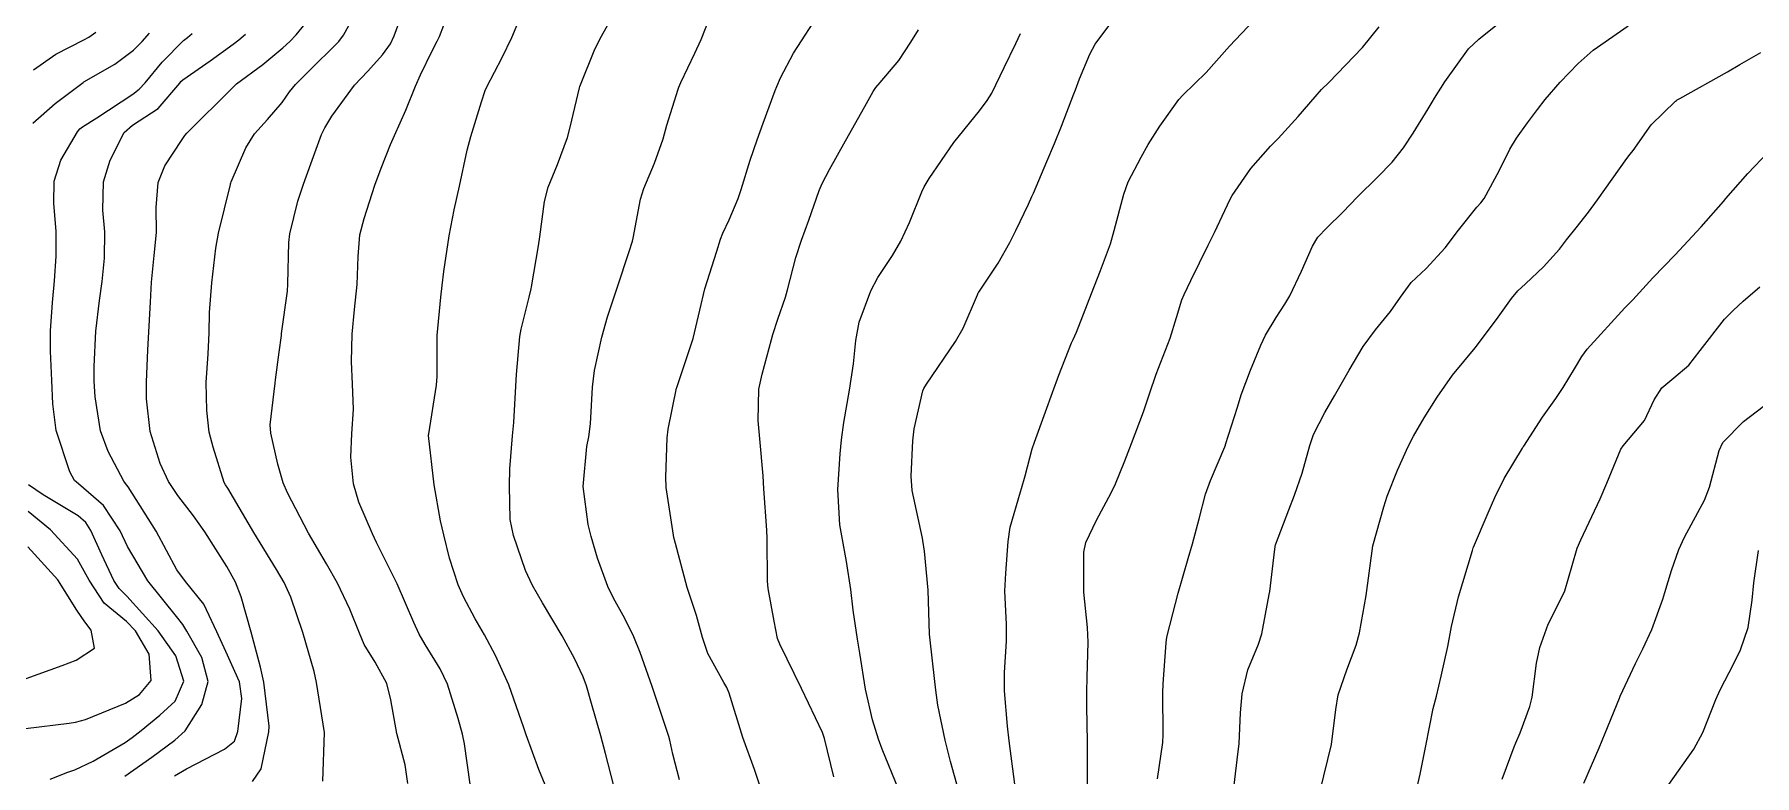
# Model space of a CAD drawing. Header units: metres. Extents: x 307586 to 320046, y 7427249 to 7434250.
# Drawn here: x 319358 to 319427.1, y 7429415.7 to 7429445.5 of the extents above; entities that cross this region are included whole.
import ezdxf

# ---------------------------------------------------------------- set-up
doc = ezdxf.new("R2010")
doc.units = ezdxf.units.M
doc.header["$MEASUREMENT"] = 0
for name, color, linetype in [('Curvas de Nivel 1m', 11, 'Continuous'), ('Curvas de Nivel 5m', 15, 'Continuous'), ('Vias Primárias', 230, 'Continuous')]:
    doc.layers.add(name, color=color, linetype=linetype)

msp = doc.modelspace()

# ---------------------------------------------------------------- linework, layer by layer
at = {"layer": 'Curvas de Nivel 1m', "flags": 128}
for points, elevation in [([(319381.26, 7429415.315), (319380.929, 7429416.614), (319380.735, 7429417.324), (319380.366, 7429418.626), (319380.163, 7429419.333), (319380.03, 7429419.688), (319379.684, 7429420.434), (319379.188, 7429421.345), (319378.396, 7429422.663), (319377.991, 7429423.357), (319377.722, 7429423.958), (319377.239, 7429425.365), (319377.106, 7429426.01), (319377.071, 7429427.367), (319377.092, 7429428.048), (319377.196, 7429429.366), (319377.252, 7429429.912), (319377.334, 7429431.365), (319377.354, 7429431.828), (319377.494, 7429433.363), (319377.543, 7429433.658), (319377.857, 7429434.941), (319377.946, 7429435.275), (319377.963, 7429435.359), (319378.24, 7429436.996), (319378.296, 7429437.356), (319378.476, 7429438.782), (319378.624, 7429439.353), (319379, 7429440.271), (319379.397, 7429441.345), (319379.512, 7429441.769), (319379.886, 7429443.341), (319379.902, 7429443.393), (319379.956, 7429443.537), (319380.476, 7429444.832), (319380.717, 7429445.329), (319381.608, 7429446.924)], 817), ([(319395.101, 7429415.148), (319394.774, 7429416.293), (319394.564, 7429417.156), (319394.269, 7429418.556), (319394.186, 7429419.162), (319394.143, 7429419.628), (319393.958, 7429421.166), (319393.942, 7429421.413), (319393.882, 7429423.167), (319393.736, 7429424.733), (319393.675, 7429425.171), (319393.655, 7429425.26), (319393.239, 7429427.175), (319393.199, 7429427.749), (319393.262, 7429429.175), (319393.323, 7429429.649), (319393.675, 7429431.171), (319393.712, 7429431.273), (319393.816, 7429431.439), (319394.987, 7429433.153), (319395.291, 7429433.698), (319395.861, 7429435.033), (319395.895, 7429435.107), (319395.912, 7429435.14), (319396.697, 7429436.309), (319397.161, 7429437.127), (319397.4, 7429437.615), (319397.906, 7429438.668), (319398.05, 7429438.98), (319398.108, 7429439.118), (319398.653, 7429440.385), (319398.954, 7429441.11), (319399.239, 7429441.808), (319399.737, 7429443.102), (319399.797, 7429443.26), (319399.962, 7429443.702), (319400.373, 7429444.698), (319400.594, 7429445.091), (319402.002, 7429447.009)], 822), ([(319366.749, 7429415.489), (319367.109, 7429416.004), (319367.416, 7429417.482), (319367.418, 7429417.71), (319367.213, 7429419.484), (319367.075, 7429420.083), (319366.695, 7429421.49), (319366.294, 7429422.907), (319366.066, 7429423.496), (319365.722, 7429424.118), (319364.836, 7429425.514), (319364.389, 7429426.16), (319363.757, 7429426.978), (319363.388, 7429427.534), (319363.042, 7429428.266), (319362.648, 7429429.541), (319362.493, 7429430.852), (319362.501, 7429431.543), (319362.552, 7429432.816), (319362.59, 7429433.542), (319362.659, 7429434.734), (319362.698, 7429435.542), (319362.809, 7429436.605), (319362.899, 7429437.54), (319362.892, 7429438.541), (319362.969, 7429439.539), (319363.237, 7429440.213), (319363.929, 7429441.265), (319364.035, 7429441.425), (319364.116, 7429441.527), (319365.951, 7429443.345), (319366.029, 7429443.422), (319366.118, 7429443.498), (319367.166, 7429444.287), (319367.975, 7429444.953), (319368.251, 7429445.205), (319368.513, 7429445.475), (319369.172, 7429446.287)], 812), ([(319369.575, 7429415.509), (319369.643, 7429417.46), (319369.326, 7429419.463), (319369.231, 7429419.903), (319368.773, 7429421.469), (319368.291, 7429422.89), (319368.03, 7429423.477), (319367.721, 7429424.008), (319366.811, 7429425.489), (319365.761, 7429427.265), (319365.67, 7429427.409), (319365.622, 7429427.502), (319365.181, 7429428.913), (319365.021, 7429429.511), (319364.917, 7429430.393), (319364.9, 7429431.514), (319364.974, 7429432.662), (319365.016, 7429433.512), (319365.03, 7429434.328), (319365.116, 7429435.511), (319365.277, 7429436.909), (319365.394, 7429437.507), (319365.866, 7429439.464), (319365.875, 7429439.5), (319365.883, 7429439.52), (319365.904, 7429439.572), (319366.483, 7429440.938), (319366.831, 7429441.491), (319367.353, 7429442.072), (319367.946, 7429442.759), (319368.246, 7429443.181), (319368.487, 7429443.475), (319369.215, 7429444.217), (319369.975, 7429444.961), (319370.227, 7429445.209), (319370.415, 7429445.454), (319370.899, 7429446.354)], 813), ([(319372.996, 7429415.416), (319372.887, 7429416.161), (319372.55, 7429417.421), (319372.314, 7429418.772), (319372.142, 7429419.425), (319371.681, 7429420.282), (319371.243, 7429420.994), (319371.047, 7429421.44), (319370.668, 7429422.411), (319370.166, 7429423.453), (319369.724, 7429424.227), (319369.005, 7429425.467), (319368.154, 7429427.081), (319367.988, 7429427.478), (319367.77, 7429428.234), (319367.486, 7429429.483), (319367.463, 7429429.808), (319367.66, 7429431.482), (319367.678, 7429431.617), (319367.825, 7429432.724), (319367.913, 7429433.399), (319367.922, 7429433.479), (319368.156, 7429435.18), (319368.18, 7429435.477), (319368.217, 7429437.139), (319368.251, 7429437.476), (319368.577, 7429438.799), (319368.805, 7429439.471), (319369.103, 7429440.287), (319369.528, 7429441.464), (319369.662, 7429441.737), (319369.94, 7429442.206), (319370.844, 7429443.447), (319371.386, 7429444.014), (319371.971, 7429444.662), (319372.292, 7429445.113), (319372.445, 7429445.425), (319372.859, 7429446.557)], 814), ([(319383.903, 7429415.563), (319383.636, 7429416.586), (319383.506, 7429417.156), (319383.474, 7429417.292), (319383.395, 7429417.544), (319382.802, 7429419.299), (319382.323, 7429420.668), (319382.07, 7429421.306), (319381.7, 7429422.041), (319381.247, 7429422.855), (319381.018, 7429423.32), (319380.604, 7429424.453), (319380.351, 7429425.331), (319380.227, 7429425.813), (319380.031, 7429427.336), (319380.185, 7429428.936), (319380.257, 7429429.333), (319380.321, 7429429.855), (319380.412, 7429431.331), (319380.489, 7429431.999), (319380.775, 7429433.326), (319381.013, 7429434.155), (319381.396, 7429435.317), (319381.878, 7429436.775), (319382.009, 7429437.181), (319382.041, 7429437.308), (319382.334, 7429438.879), (319382.465, 7429439.304), (319382.9, 7429440.323), (319383.238, 7429441.297), (319383.392, 7429441.842), (319383.841, 7429443.291), (319383.871, 7429443.374), (319383.957, 7429443.558), (319384.521, 7429444.736), (319384.774, 7429445.278), (319385.264, 7429446.539)], 818), ([(319357.936, 7429441.921), (319358.825, 7429442.711), (319359.953, 7429443.561), (319359.986, 7429443.58), (319361.229, 7429444.296), (319361.972, 7429444.853), (319362.32, 7429445.204), (319362.625, 7429445.544)], 809), ([(319357.96, 7429444.062), (319358.861, 7429444.7), (319359.978, 7429445.27), (319360.18, 7429445.377), (319360.469, 7429445.573)], 808), ([(319363.625, 7429415.722), (319364.108, 7429416.003), (319365.636, 7429416.784), (319366.026, 7429417.11), (319366.166, 7429417.495), (319366.332, 7429418.818), (319366.233, 7429419.494), (319365.681, 7429420.716), (319365.318, 7429421.506), (319364.8, 7429422.609), (319364.071, 7429423.525), (319363.72, 7429423.996), (319362.889, 7429425.539), (319361.761, 7429427.319), (319361.66, 7429427.45), (319361.586, 7429427.553), (319360.956, 7429428.744), (319360.653, 7429429.567), (319360.433, 7429430.941), (319360.404, 7429431.571), (319360.402, 7429432.155), (319360.459, 7429433.571), (319360.615, 7429434.805), (319360.722, 7429435.567), (319360.807, 7429436.501), (319360.831, 7429437.566), (319360.752, 7429438.428), (319360.774, 7429439.567), (319361.046, 7429440.433), (319361.599, 7429441.555), (319361.936, 7429441.844), (319362.968, 7429442.514), (319363.834, 7429443.531), (319363.884, 7429443.601), (319363.955, 7429443.661), (319365.056, 7429444.424), (319365.977, 7429445.098), (319366.201, 7429445.277), (319366.47, 7429445.495)], 811), ([(319378.508, 7429415.351), (319378.252, 7429415.976), (319377.739, 7429417.359), (319377.647, 7429417.65), (319377.049, 7429419.366), (319376.505, 7429420.552), (319376.064, 7429421.376), (319375.699, 7429422.024), (319375.228, 7429422.907), (319375.018, 7429423.39), (319374.671, 7429424.454), (319374.432, 7429425.4), (319374.308, 7429425.961), (319374.055, 7429427.406), (319373.825, 7429429.377), (319373.826, 7429429.41), (319373.833, 7429429.449), (319374.145, 7429431.405), (319374.166, 7429431.755), (319374.174, 7429433.405), (319374.319, 7429434.94), (319374.373, 7429435.402), (319374.437, 7429435.97), (319374.645, 7429437.399), (319374.851, 7429438.443), (319375.06, 7429439.393), (319375.374, 7429440.835), (319375.517, 7429441.386), (319375.947, 7429442.788), (319376.098, 7429443.232), (319376.164, 7429443.378), (319376.783, 7429444.56), (319377.162, 7429445.368), (319377.413, 7429445.941)], 816), ([(319387.148, 7429415.245), (319386.904, 7429415.974), (319386.446, 7429417.252), (319385.895, 7429419.033), (319385.797, 7429419.259), (319385.675, 7429419.466), (319385.04, 7429420.624), (319384.825, 7429421.273), (319384.58, 7429422.155), (319384.212, 7429423.283), (319383.739, 7429425.047), (319383.678, 7429425.291), (319383.66, 7429425.375), (319383.369, 7429427.294), (319383.355, 7429427.708), (319383.406, 7429429.294), (319383.449, 7429429.641), (319383.779, 7429431.29), (319383.787, 7429431.316), (319383.814, 7429431.389), (319384.447, 7429433.281), (319384.715, 7429434.412), (319384.923, 7429435.274), (319385.399, 7429436.788), (319385.549, 7429437.265), (319385.644, 7429437.507), (319385.895, 7429438.038), (319386.259, 7429438.905), (319386.38, 7429439.255), (319386.739, 7429440.438), (319387.022, 7429441.249), (319387.26, 7429441.926), (319387.736, 7429443.242), (319387.802, 7429443.395), (319387.96, 7429443.739), (319388.477, 7429444.733), (319388.804, 7429445.232), (319389.264, 7429445.954)], 819), ([(319392.689, 7429415.179), (319392.034, 7429416.791), (319391.888, 7429417.188), (319391.655, 7429417.97), (319391.373, 7429419.194), (319391.134, 7429420.645), (319391.042, 7429421.2), (319390.876, 7429422.374), (319390.776, 7429423.204), (319390.607, 7429424.329), (319390.438, 7429425.21), (319390.333, 7429425.795), (319390.257, 7429427.213), (319390.348, 7429428.648), (319390.4, 7429429.211), (319390.493, 7429429.903), (319390.719, 7429431.206), (319390.887, 7429432.267), (319390.983, 7429433.203), (319391.117, 7429433.928), (319391.582, 7429435.194), (319391.868, 7429435.73), (319392.453, 7429436.609), (319392.792, 7429437.181), (319393.133, 7429437.939), (319393.623, 7429439.173), (319393.718, 7429439.369), (319393.918, 7429439.699), (319394.914, 7429441.155), (319395.946, 7429442.426), (319396.258, 7429442.829), (319396.437, 7429443.135), (319396.936, 7429444.162), (319397.407, 7429445.126), (319397.589, 7429445.522)], 821), ([(319397.363, 7429415.385), (319397.136, 7429417.125), (319397.071, 7429417.706), (319396.953, 7429419.127), (319396.946, 7429419.862), (319397.024, 7429421.127), (319397.022, 7429421.804), (319396.967, 7429423.127), (319396.999, 7429423.852), (319397.101, 7429425.126), (319397.173, 7429425.701), (319397.589, 7429427.122), (319397.633, 7429427.253), (319397.773, 7429427.77), (319398.063, 7429428.844), (319398.149, 7429429.116), (319398.588, 7429430.329), (319398.873, 7429431.109), (319399.127, 7429431.8), (319399.641, 7429433.102), (319399.704, 7429433.232), (319399.839, 7429433.531), (319400.281, 7429434.669), (319400.44, 7429435.091), (319400.798, 7429436.012), (319401.202, 7429437.08), (319401.358, 7429437.611), (319401.738, 7429439.073), (319401.918, 7429439.571), (319402.429, 7429440.564), (319402.718, 7429441.062), (319403.19, 7429441.808), (319403.951, 7429442.869), (319404.115, 7429443.048), (319405.045, 7429443.956), (319405.983, 7429445.02), (319406.955, 7429446.049)], 823), ([(319400.277, 7429415.09), (319400.277, 7429415.738), (319400.284, 7429417.09), (319400.255, 7429418.5), (319400.251, 7429419.091), (319400.272, 7429419.684), (319400.314, 7429421.091), (319400.279, 7429421.672), (319400.132, 7429423.094), (319400.131, 7429424.7), (319400.218, 7429425.093), (319400.646, 7429425.981), (319401.231, 7429427.078), (319401.407, 7429427.437), (319401.782, 7429428.37), (319401.977, 7429428.882), (319402.048, 7429429.067), (319402.528, 7429430.34), (319402.774, 7429431.06), (319403.035, 7429431.844), (319403.503, 7429433.053), (319403.595, 7429433.294), (319403.849, 7429434.117), (319404.072, 7429434.835), (319404.158, 7429435.046), (319404.428, 7429435.601), (319405.132, 7429437.031), (319405.378, 7429437.54), (319405.907, 7429438.651), (319406.028, 7429438.902), (319406.09, 7429439.018), (319406.835, 7429440.1), (319407.626, 7429441.003), (319407.782, 7429441.154), (319407.938, 7429441.311), (319408.745, 7429442.198), (319409.425, 7429442.985), (319409.677, 7429443.271), (319409.969, 7429443.56), (319411.325, 7429444.96), (319411.991, 7429445.79)], 824), ([(319406.132, 7429415.015), (319406.291, 7429416.359), (319406.367, 7429417.013), (319406.43, 7429418.243), (319406.488, 7429419.012), (319406.723, 7429419.969), (319407.15, 7429421.005), (319407.284, 7429421.418), (319407.581, 7429423.001), (319407.595, 7429423.121), (319407.732, 7429424.257), (319407.813, 7429424.928), (319407.831, 7429424.999), (319408.358, 7429426.393), (319408.586, 7429426.992), (319408.899, 7429427.865), (319409.206, 7429428.986), (319409.355, 7429429.426), (319409.806, 7429430.301), (319410.195, 7429430.974), (319410.782, 7429432.013), (319411.349, 7429432.957), (319411.85, 7429433.631), (319412.443, 7429434.358), (319412.845, 7429434.94), (319413.28, 7429435.525), (319413.875, 7429436.094), (319414.646, 7429436.919), (319415.178, 7429437.627), (319415.908, 7429438.546), (319416.076, 7429438.732), (319416.207, 7429438.897), (319416.81, 7429440.005), (319417.239, 7429440.887), (319417.502, 7429441.322), (319417.949, 7429441.937), (319418.355, 7429442.478), (319418.662, 7429442.873), (319419.262, 7429443.575), (319419.978, 7429444.322), (319420.588, 7429444.851), (319421.993, 7429445.835)], 826), ([(319409.624, 7429415.114), (319410.082, 7429416.973), (319410.248, 7429418.387), (319410.343, 7429418.97), (319410.695, 7429419.977), (319411.068, 7429420.959), (319411.201, 7429421.457), (319411.466, 7429422.954), (319411.743, 7429424.95), (319412.182, 7429426.522), (319412.318, 7429426.944), (319412.731, 7429427.988), (319413.151, 7429428.936), (319413.371, 7429429.36), (319413.805, 7429430.089), (319414.314, 7429430.922), (319414.931, 7429431.809), (319415.843, 7429432.9), (319416.699, 7429434.047), (319417.306, 7429434.886), (319417.559, 7429435.19), (319417.869, 7429435.48), (319418.59, 7429436.158), (319419.227, 7429436.867), (319419.515, 7429437.237), (319419.896, 7429437.72), (319420.403, 7429438.355), (319420.758, 7429438.847), (319421.93, 7429440.502), (319422.076, 7429440.684), (319422.186, 7429440.827), (319422.913, 7429441.856), (319423.891, 7429442.811), (319423.934, 7429442.84), (319423.963, 7429442.856), (319424.064, 7429442.909), (319425.975, 7429443.984), (319426.478, 7429444.275), (319427.319, 7429444.767)], 827), ([(319413.473, 7429415.083), (319413.632, 7429415.789), (319413.863, 7429416.927), (319414.166, 7429418.422), (319414.288, 7429418.921), (319414.481, 7429419.719), (319414.745, 7429420.914), (319414.901, 7429421.716), (319415.182, 7429422.908), (319415.742, 7429424.768), (319415.772, 7429424.87), (319415.785, 7429424.9), (319416.367, 7429426.283), (319416.629, 7429426.891), (319417.008, 7429427.654), (319417.743, 7429428.88), (319417.764, 7429428.909), (319417.794, 7429428.953), (319418.552, 7429430.126), (319419.085, 7429430.867), (319419.377, 7429431.307), (319419.831, 7429432.054), (319420.134, 7429432.561), (319420.347, 7429432.852), (319421.86, 7429434.516), (319422.017, 7429434.672), (319422.172, 7429434.827), (319422.983, 7429435.708), (319423.881, 7429436.642), (319424.042, 7429436.808), (319424.926, 7429437.766), (319425.817, 7429438.781), (319425.914, 7429438.898), (319426.794, 7429439.902), (319427.616, 7429440.763)], 828), ([(319416.932, 7429415.585), (319417.414, 7429416.882), (319417.483, 7429417.044), (319417.651, 7429417.451), (319418.043, 7429418.501), (319418.132, 7429418.875), (319418.314, 7429420.246), (319418.446, 7429420.872), (319418.773, 7429421.804), (319419.316, 7429422.864), (319419.443, 7429423.146), (319419.736, 7429424.161), (319419.942, 7429424.857), (319420.085, 7429425.193), (319420.862, 7429426.844), (319421.138, 7429427.474), (319421.694, 7429428.831), (319421.794, 7429428.969), (319422.644, 7429429.982), (319423.036, 7429430.818), (319423.336, 7429431.299), (319423.826, 7429431.698), (319424.422, 7429432.213), (319424.877, 7429432.794), (319425.856, 7429434.056), (319426.215, 7429434.421), (319426.611, 7429434.773), (319427.279, 7429435.356)], 829), ([(319358.631, 7429415.59), (319359.346, 7429415.863), (319359.627, 7429415.959), (319360.362, 7429416.301), (319361.638, 7429417.058), (319361.93, 7429417.257), (319362.289, 7429417.544), (319363.034, 7429418.151), (319363.655, 7429418.718), (319363.993, 7429419.525), (319363.678, 7429420.53), (319362.962, 7429421.537), (319361.707, 7429422.93), (319361.4, 7429423.245), (319361.188, 7429423.558), (319360.707, 7429424.587), (319360.265, 7429425.572), (319360.061, 7429425.89), (319359.749, 7429426.153), (319358.347, 7429427.005), (319357.761, 7429427.398)], 809), ([(319357.643, 7429417.621), (319359.394, 7429417.834), (319359.646, 7429417.87), (319360.047, 7429417.974), (319361.654, 7429418.638), (319362.213, 7429418.989), (319362.691, 7429419.54), (319362.612, 7429420.607), (319362.059, 7429421.546), (319361.697, 7429421.911), (319360.795, 7429422.655), (319360.203, 7429423.573), (319359.726, 7429424.421), (319358.639, 7429425.591), (319357.75, 7429426.329)], 808), ([(319357.663, 7429419.624), (319359.11, 7429420.147), (319359.675, 7429420.363), (319360.407, 7429420.844), (319360.275, 7429421.571), (319360.022, 7429421.901), (319359.701, 7429422.376), (319358.938, 7429423.588), (319357.733, 7429424.917)], 807), ([(319423.628, 7429415.365), (319424.623, 7429416.795), (319424.988, 7429417.455), (319425.505, 7429418.783), (319425.677, 7429419.167), (319426.229, 7429420.233), (319426.495, 7429420.772), (319426.801, 7429421.675), (319426.971, 7429422.768), (319427.035, 7429423.462), (319427.218, 7429424.765)], 831)]:
    msp.add_lwpolyline(points, dxfattribs=dict(at, elevation=elevation))
at = {"layer": 'Curvas de Nivel 5m', "flags": 128}
for points, elevation in [([(319361.624, 7429415.705), (319362.707, 7429416.465), (319363.639, 7429417.145), (319364.055, 7429417.524), (319364.725, 7429418.585), (319364.974, 7429419.51), (319364.724, 7429420.468), (319364.119, 7429421.524), (319363.964, 7429421.794), (319363.699, 7429422.121), (319362.547, 7429423.542), (319361.734, 7429424.932), (319361.438, 7429425.555), (319360.767, 7429426.579), (319359.762, 7429427.444), (319359.607, 7429427.582), (319359.426, 7429427.924), (319358.878, 7429429.589), (319358.734, 7429430.656), (319358.698, 7429431.591), (319358.643, 7429432.773), (319358.64, 7429433.592), (319358.72, 7429434.721), (319358.81, 7429435.591), (319358.875, 7429436.588), (319358.87, 7429437.59), (319358.78, 7429438.705), (319358.793, 7429439.591), (319359.065, 7429440.44), (319359.727, 7429441.582), (319359.823, 7429441.692), (319359.935, 7429441.772), (319360.506, 7429442.139), (319361.948, 7429443.091), (319362.211, 7429443.286), (319362.447, 7429443.545), (319363.125, 7429444.379), (319363.979, 7429445.24), (319364.139, 7429445.369), (319364.336, 7429445.525)], 810), ([(319375.49, 7429415.382), (319375.261, 7429417.007), (319375.189, 7429417.387), (319375.019, 7429418.023), (319374.584, 7429419.396), (319374.291, 7429420.013), (319373.689, 7429420.988), (319373.451, 7429421.412), (319373.233, 7429421.879), (319372.559, 7429423.422), (319371.738, 7429425.092), (319371.574, 7429425.433), (319371.022, 7429426.707), (319370.807, 7429427.444), (319370.705, 7429428.52), (319370.742, 7429429.446), (319370.804, 7429430.446), (319370.772, 7429431.446), (319370.727, 7429432.351), (319370.761, 7429433.446), (319370.853, 7429434.44), (319370.951, 7429435.444), (319371.004, 7429436.573), (319371.067, 7429437.442), (319371.234, 7429438.099), (319371.671, 7429439.434), (319371.92, 7429440.115), (319372.294, 7429441.062), (319372.454, 7429441.425), (319372.913, 7429442.451), (319373.297, 7429443.417), (319373.505, 7429443.869), (319373.974, 7429444.83), (319374.175, 7429445.212), (319374.265, 7429445.406), (319374.44, 7429445.856)], 815), ([(319390.094, 7429415.68), (319389.723, 7429417.219), (319389.646, 7429417.454), (319388.804, 7429419.229), (319387.929, 7429420.999), (319387.838, 7429421.239), (319387.7, 7429421.929), (319387.456, 7429423.243), (319387.432, 7429423.528), (319387.42, 7429425.243), (319387.409, 7429425.581), (319387.292, 7429427.245), (319387.252, 7429427.764), (319387.129, 7429429.247), (319387.064, 7429429.983), (319387.086, 7429431.247), (319387.222, 7429431.843), (319387.592, 7429433.242), (319387.642, 7429433.435), (319387.845, 7429434.051), (319388.155, 7429434.941), (319388.236, 7429435.236), (319388.572, 7429436.537), (319388.799, 7429437.231), (319389.096, 7429438.027), (319389.512, 7429439.224), (319389.631, 7429439.508), (319389.921, 7429440.058), (319390.569, 7429441.21), (319391.346, 7429442.598), (319391.67, 7429443.194), (319391.787, 7429443.361), (319391.958, 7429443.562), (319392.71, 7429444.445), (319393.189, 7429445.178), (319393.496, 7429445.667)], 820), ([(319403.085, 7429415.599), (319403.303, 7429417.053), (319403.324, 7429417.377), (319403.308, 7429419.054), (319403.32, 7429419.41), (319403.433, 7429421.053), (319403.464, 7429421.284), (319403.705, 7429422.225), (319403.927, 7429423.047), (319404.326, 7429424.449), (319404.501, 7429425.039), (319404.759, 7429426.041), (319405.024, 7429427.031), (319405.221, 7429427.579), (319405.792, 7429428.933), (319405.817, 7429428.996), (319405.825, 7429429.02), (319406.298, 7429430.525), (319406.454, 7429431.014), (319406.82, 7429432.013), (319407.24, 7429433.006), (319407.432, 7429433.411), (319407.85, 7429434.12), (319408.201, 7429434.655), (319408.404, 7429434.995), (319408.877, 7429435.986), (319409.311, 7429436.986), (319409.53, 7429437.342), (319409.894, 7429437.728), (319410.527, 7429438.347), (319411.121, 7429438.962), (319411.921, 7429439.76), (319412.513, 7429440.359), (319412.971, 7429440.94), (319413.353, 7429441.524), (319413.956, 7429442.495), (319414.115, 7429442.774), (319414.207, 7429442.926), (319414.633, 7429443.584), (319415.581, 7429444.906), (319415.987, 7429445.304), (319416.873, 7429446.012)], 825), ([(319420.204, 7429415.426), (319420.823, 7429416.842), (319421.061, 7429417.43), (319421.635, 7429418.831), (319421.674, 7429418.923), (319422.279, 7429420.232), (319422.581, 7429420.821), (319422.934, 7429421.588), (319423.377, 7429422.813), (319423.464, 7429423.075), (319423.734, 7429423.958), (319424.017, 7429424.806), (319424.25, 7429425.305), (319425.05, 7429426.791), (319425.25, 7429427.308), (319425.637, 7429428.782), (319425.796, 7429429.099), (319426.626, 7429429.95), (319427.688, 7429430.761)], 830)]:
    msp.add_lwpolyline(points, dxfattribs=dict(at, elevation=elevation))
at = {"layer": 'Vias Primárias'}
msp.add_rational_spline([(319426.323, 7429109.899), (319424.377, 7429109.647), (319422.432, 7429109.394), (319416.523, 7429108.203), (319410.614, 7429107.011), (319404.755, 7429105.698), (319398.897, 7429104.386), (319392.541, 7429103.022), (319386.185, 7429101.659), (319380.519, 7429100.639), (319374.853, 7429099.619), (319369.129, 7429099.533), (319363.405, 7429099.446), (319354.074, 7429099.873), (319344.743, 7429100.3), (319338.643, 7429100.759), (319332.544, 7429101.218), (319328.065, 7429102.546), (319323.587, 7429103.875), (319320.368, 7429105.51), (319317.149, 7429107.144), (319313.761, 7429110.005), (319310.372, 7429112.865), (319306.814, 7429116.644), (319303.256, 7429120.422), (319299.867, 7429124.169), (319296.478, 7429127.916), (319293.481, 7429131.866), (319290.484, 7429135.815), (319288.306, 7429138.983), (319286.127, 7429142.151), (319283.487, 7429146.188), (319280.847, 7429150.225), (319278.549, 7429154.005), (319276.251, 7429157.784), (319273.901, 7429161.822), (319271.55, 7429165.86), (319270.205, 7429169.198), (319268.859, 7429172.536), (319267.361, 7429176.809), (319265.863, 7429181.081), (319263.803, 7429185.715), (319261.743, 7429190.348), (319260.499, 7429193.807), (319259.255, 7429197.267), (319257.635, 7429201.779), (319256.016, 7429206.291), (319254.959, 7429209.493), (319253.903, 7429212.696), (319252.608, 7429217.641), (319251.313, 7429222.586), (319249.63, 7429230.009), (319247.946, 7429237.432), (319247.119, 7429242.953), (319246.291, 7429248.475), (319244.863, 7429256.11), (319243.434, 7429263.745), (319242.505, 7429268.482), (319241.575, 7429273.219), (319240.645, 7429284.077), (319239.715, 7429294.935), (319239.547, 7429303.076), (319239.378, 7429311.217), (319239.322, 7429320.308), (319239.267, 7429329.399), (319239.436, 7429339.335), (319239.605, 7429349.27), (319239.492, 7429352.682), (319239.379, 7429356.094), (319239.729, 7429368.018), (319240.079, 7429379.942), (319240.108, 7429382.838), (319240.138, 7429385.733), (319240.9, 7429390.728), (319241.663, 7429395.723), (319243.219, 7429400.503), (319244.775, 7429405.283), (319247.565, 7429413.858), (319255.515, 7429418.113), (319260.996, 7429421.046), (319267.212, 7429420.935), (319273.126, 7429420.829), (319278.59, 7429418.564), (319286.218, 7429415.46), (319293.846, 7429412.356), (319300.523, 7429409.214), (319307.2, 7429406.073), (319314.517, 7429402.997), (319321.835, 7429399.921), (319327.449, 7429397.561), (319328.97, 7429391.664)], [1, 1, 1, 1, 1, 1, 1, 1, 1, 1, 1, 1, 1, 1, 1, 1, 1, 1, 1, 1, 1, 1, 1, 1, 1, 1, 1, 1, 1, 1, 1, 1, 1, 1, 1, 1, 1, 1, 1, 1, 1, 1, 1, 1, 1, 1, 1, 1, 1, 1, 1, 1, 1, 1, 1, 1, 1, 1, 1, 1, 1, 1, 1, 1, 1, 1, 1, 1, 1, 1, 1, 1, 1, 1, 1, 1, 1, 0.927778470966, 1, 0.967754199408, 1, 0.982472319861, 1, 1, 1, 1, 1, 1, 1, 0.895992721189, 1], degree=2, knots=[28.805863, 28.805863, 28.805863, 29.242191, 29.242191, 30.242191, 30.242191, 31.242191, 31.242191, 32.242191, 32.242191, 33.242191, 33.242191, 34.242191, 34.242191, 35.242191, 35.242191, 36.242191, 36.242191, 37.242191, 37.242191, 38.242191, 38.242191, 39.242191, 39.242191, 40.242191, 40.242191, 41.242191, 41.242191, 42.242191, 42.242191, 43.242191, 43.242191, 44.242191, 44.242191, 45.242191, 45.242191, 46.242191, 46.242191, 47.242191, 47.242191, 48.242191, 48.242191, 49.242191, 49.242191, 50.242191, 50.242191, 51.242191, 51.242191, 52.242191, 52.242191, 53.242191, 53.242191, 54.242191, 54.242191, 55.242191, 55.242191, 56.242191, 56.242191, 57.242191, 57.242191, 58.242191, 58.242191, 59.242191, 59.242191, 60.242191, 60.242191, 61.242191, 61.242191, 62.242191, 62.242191, 63.242191, 63.242191, 64.242191, 64.242191, 65.242191, 65.242191, 66.242191, 66.242191, 67.006955, 67.006955, 67.516234, 67.516234, 67.891245, 67.891245, 68.891245, 68.891245, 69.891245, 69.891245, 70.891245, 70.891245, 71.811514, 71.811514, 71.811514], dxfattribs=at)
msp.add_rational_spline([(319426.323, 7429109.899), (319424.377, 7429109.647), (319422.432, 7429109.394), (319416.523, 7429108.203), (319410.614, 7429107.011), (319404.755, 7429105.698), (319398.897, 7429104.386), (319392.541, 7429103.022), (319386.185, 7429101.659), (319380.519, 7429100.639), (319374.853, 7429099.619), (319369.129, 7429099.533), (319363.405, 7429099.446), (319354.074, 7429099.873), (319344.743, 7429100.3), (319338.643, 7429100.759), (319332.544, 7429101.218), (319328.065, 7429102.546), (319323.587, 7429103.875), (319320.368, 7429105.51), (319317.149, 7429107.144), (319313.761, 7429110.005), (319310.372, 7429112.865), (319306.814, 7429116.644), (319303.256, 7429120.422), (319299.867, 7429124.169), (319296.478, 7429127.916), (319293.481, 7429131.866), (319290.484, 7429135.815), (319288.306, 7429138.983), (319286.127, 7429142.151), (319283.487, 7429146.188), (319280.847, 7429150.225), (319278.549, 7429154.005), (319276.251, 7429157.784), (319273.901, 7429161.822), (319271.55, 7429165.86), (319270.205, 7429169.198), (319268.859, 7429172.536), (319267.361, 7429176.809), (319265.863, 7429181.081), (319263.803, 7429185.715), (319261.743, 7429190.348), (319260.499, 7429193.807), (319259.255, 7429197.267), (319257.635, 7429201.779), (319256.016, 7429206.291), (319254.959, 7429209.493), (319253.903, 7429212.696), (319252.608, 7429217.641), (319251.313, 7429222.586), (319249.63, 7429230.009), (319247.946, 7429237.432), (319247.119, 7429242.953), (319246.291, 7429248.475), (319244.863, 7429256.11), (319243.434, 7429263.745), (319242.505, 7429268.482), (319241.575, 7429273.219), (319240.645, 7429284.077), (319239.715, 7429294.935), (319239.547, 7429303.076), (319239.378, 7429311.217), (319239.322, 7429320.308), (319239.267, 7429329.399), (319239.436, 7429339.335), (319239.605, 7429349.27), (319239.492, 7429352.682), (319239.379, 7429356.094), (319239.729, 7429368.018), (319240.079, 7429379.942), (319240.108, 7429382.838), (319240.138, 7429385.733), (319240.9, 7429390.728), (319241.663, 7429395.723), (319243.219, 7429400.503), (319244.775, 7429405.283), (319247.565, 7429413.858), (319255.515, 7429418.113), (319260.996, 7429421.046), (319267.212, 7429420.935), (319273.126, 7429420.829), (319278.59, 7429418.564), (319286.218, 7429415.46), (319293.846, 7429412.356), (319300.523, 7429409.214), (319307.2, 7429406.073), (319314.517, 7429402.997), (319321.835, 7429399.921), (319327.449, 7429397.561), (319328.97, 7429391.664)], [1, 1, 1, 1, 1, 1, 1, 1, 1, 1, 1, 1, 1, 1, 1, 1, 1, 1, 1, 1, 1, 1, 1, 1, 1, 1, 1, 1, 1, 1, 1, 1, 1, 1, 1, 1, 1, 1, 1, 1, 1, 1, 1, 1, 1, 1, 1, 1, 1, 1, 1, 1, 1, 1, 1, 1, 1, 1, 1, 1, 1, 1, 1, 1, 1, 1, 1, 1, 1, 1, 1, 1, 1, 1, 1, 1, 1, 0.927778470966, 1, 0.967754199408, 1, 0.982472319861, 1, 1, 1, 1, 1, 1, 1, 0.895992721189, 1], degree=2, knots=[28.805863, 28.805863, 28.805863, 29.242191, 29.242191, 30.242191, 30.242191, 31.242191, 31.242191, 32.242191, 32.242191, 33.242191, 33.242191, 34.242191, 34.242191, 35.242191, 35.242191, 36.242191, 36.242191, 37.242191, 37.242191, 38.242191, 38.242191, 39.242191, 39.242191, 40.242191, 40.242191, 41.242191, 41.242191, 42.242191, 42.242191, 43.242191, 43.242191, 44.242191, 44.242191, 45.242191, 45.242191, 46.242191, 46.242191, 47.242191, 47.242191, 48.242191, 48.242191, 49.242191, 49.242191, 50.242191, 50.242191, 51.242191, 51.242191, 52.242191, 52.242191, 53.242191, 53.242191, 54.242191, 54.242191, 55.242191, 55.242191, 56.242191, 56.242191, 57.242191, 57.242191, 58.242191, 58.242191, 59.242191, 59.242191, 60.242191, 60.242191, 61.242191, 61.242191, 62.242191, 62.242191, 63.242191, 63.242191, 64.242191, 64.242191, 65.242191, 65.242191, 66.242191, 66.242191, 67.006955, 67.006955, 67.516234, 67.516234, 67.891245, 67.891245, 68.891245, 68.891245, 69.891245, 69.891245, 70.891245, 70.891245, 71.811514, 71.811514, 71.811514], dxfattribs=at)

doc.saveas('drawing.dxf')
